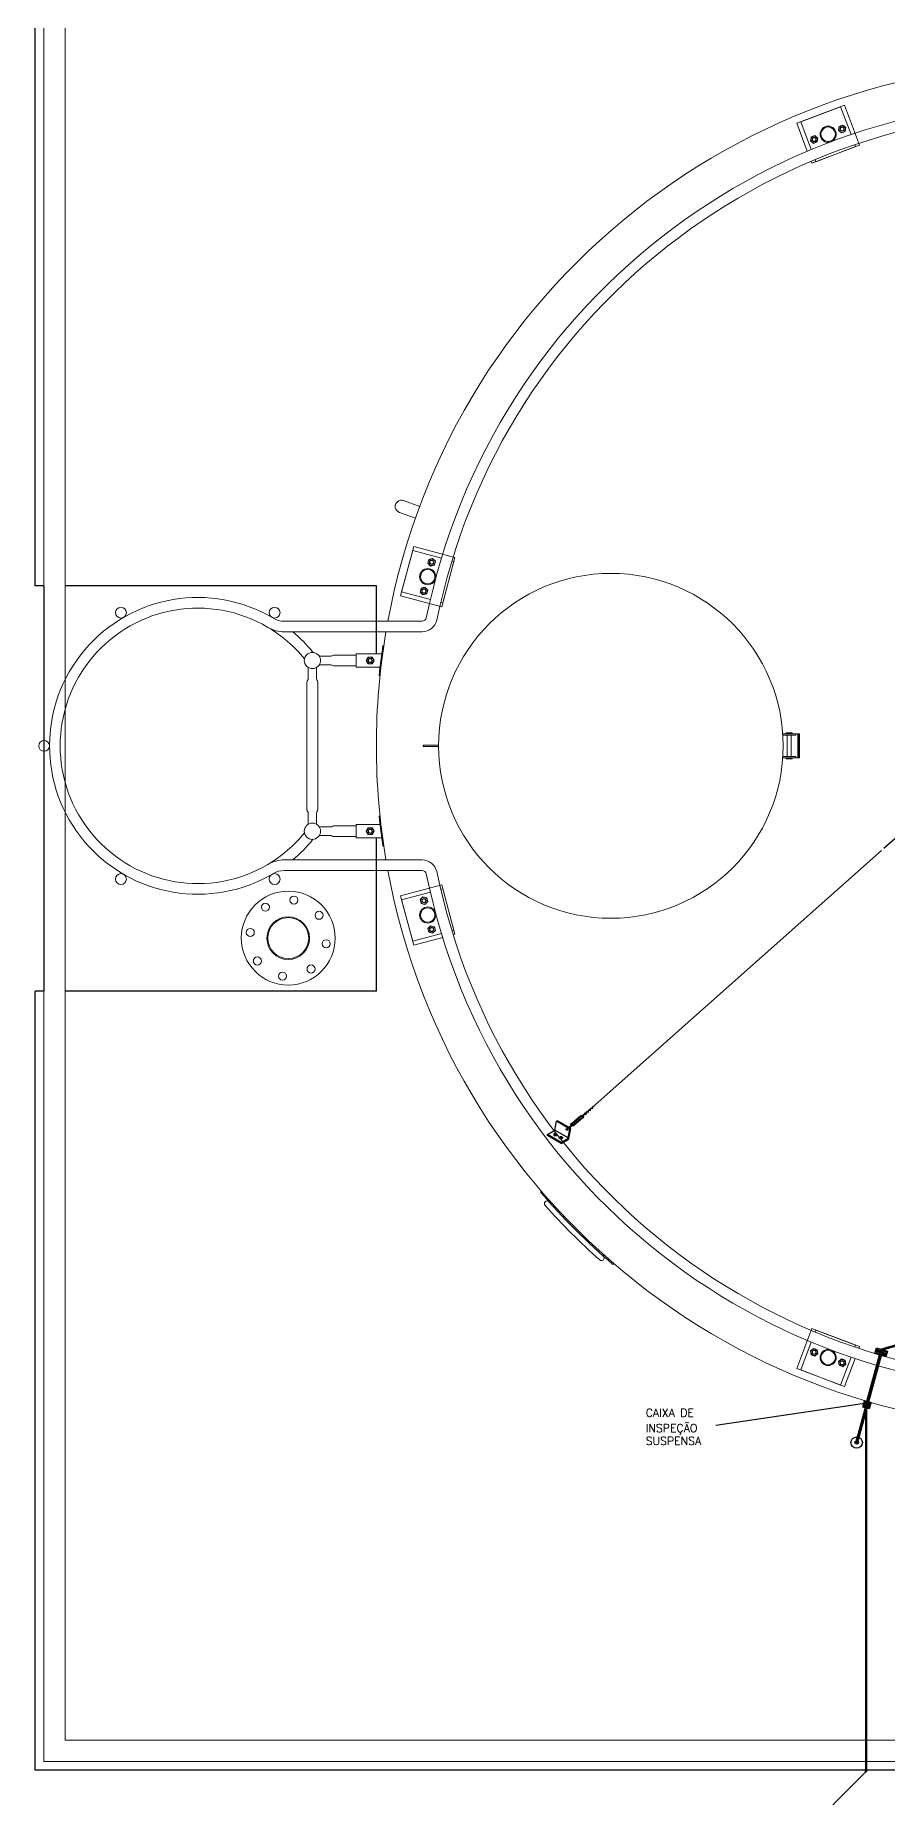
# Model space of a CAD drawing. Header units: millimetres. Extents: x 100 to 940, y 100 to 694.
# Drawn here: x 346.7 to 421.7, y 450.1 to 605 of the extents above; entities that cross this region are included whole.
import ezdxf

# ---------------------------------------------------------------- set-up
doc = ezdxf.new("R2010")
doc.units = ezdxf.units.MM
for name, color, linetype in [('15', 1, 'Continuous'), ('25', 2, 'Continuous'), ('VISTA', 122, 'Continuous')]:
    doc.layers.add(name, color=color, linetype=linetype)
for name, color, linetype, lineweight in [('EQUIP', 200, 'Continuous', 15), ('GURDA-CORPO-COR', 150, 'Continuous', 15), ('HATCH', 252, 'Continuous', 15), ('PEÇAS', 150, 'Continuous', 15)]:
    doc.layers.add(name, color=color, linetype=linetype, lineweight=lineweight)
doc.styles.add('25CL', font='ROMANS.shx', dxfattribs={"height": 2.5})
pattern_1 = [(45, (0, 307.841298), (-0.01122532015, 0.01122532015), [])]

msp = doc.modelspace()

# ---------------------------------------------------------------- hatches: boundary and pattern name
h = msp.add_hatch(color=2)
h.dxf.hatch_style = 1
h.paths.add_polyline_path([(467.735, 632.671, 1), (467.635, 632.671, 1)])
h.paths.add_polyline_path([(467.735, 632.671, -1), (467.635, 632.671), (467.635, 632.571), (467.735, 632.571)])
h.paths.add_polyline_path([(467.735, 632.571), (467.635, 632.571), (467.635, 631.821), (467.735, 631.821)])
h.paths.add_polyline_path([(400.236, 480.974), (405.945, 480.974), (405.945, 482.028), (400.236, 482.028)], flags=9)
h.paths.add_polyline_path([(400.144, 481.772), (405.669, 481.772), (405.669, 483.379), (400.144, 483.379)], flags=9)
h.paths.add_polyline_path([(400.236, 483.445), (405.476, 483.445), (405.476, 484.5), (400.236, 484.5)], flags=9)
h.paths.add_polyline_path([(473.409, 593.445), (479.118, 593.445), (479.118, 594.5), (473.409, 594.5)], flags=9)
h.paths.add_polyline_path([(473.317, 594.244), (478.842, 594.244), (478.842, 595.851), (473.317, 595.851)], flags=9)
h.paths.add_polyline_path([(473.409, 595.917), (478.649, 595.917), (478.649, 596.971), (473.409, 596.971)], flags=9)
h.paths.add_polyline_path([(424.974, 615.63), (448.769, 615.63), (448.769, 618.442), (424.974, 618.442)], flags=9)
h = msp.add_hatch()
h.set_pattern_fill('ANSI31', scale=0.005)
h.paths.add_polyline_path([(431.193, 492.417), (431.073, 492.537), (421.104, 489.553), (421.276, 489.501)])
h.paths.add_polyline_path([(431.547, 504.984), (431.427, 504.984), (431.427, 492.891), (431.547, 492.771)])
h.paths.add_polyline_path([(431.547, 524.716), (431.427, 524.716), (431.427, 505.484), (431.547, 505.484)])
h.paths.add_polyline_path([(431.547, 538.401), (431.521, 538.342), (431.427, 538.526), (431.427, 525.216), (431.547, 525.216)])
h = msp.add_hatch()
h.set_pattern_fill('ANSI31', color=0, scale=0.005)
h.set_pattern_definition(pattern_1)
h.paths.add_polyline_path([(420.896, 488.1, -0.0007924), (420.724, 488.15), (419.867, 484.99, 0.0003512), (419.948, 484.966), (419.996, 484.953), (419.996, 484.952, 0.0001895), (420.04, 484.939)])
h = msp.add_hatch()
h.set_pattern_fill('ANSI31', color=0, scale=0.005)
h.set_pattern_definition(pattern_1)
h.paths.add_polyline_path([(420.724, 488.15, 0.0007924), (420.896, 488.1), (421.145, 489.019), (421.054, 489.046, -0.0003814), (420.973, 489.07)])
h = msp.add_hatch()
h.set_pattern_fill('ANSI31', color=0, scale=0.005)
h.set_pattern_definition(pattern_1)
h.paths.add_polyline_path([(420.04, 484.939, -0.0001894), (419.996, 484.952), (419.155, 481.817, -0.0189071), (419.189, 481.802)])
h.paths.add_polyline_path([(419.996, 484.952, -0.0002084), (419.948, 484.966), (419.9, 484.979), (419.058, 481.845, -0.0501331), (419.155, 481.817)])
h.paths.add_polyline_path([(419.9, 484.98, -0.0001428), (419.867, 484.99), (419.016, 481.85, -0.0213707), (419.058, 481.845)])
h = msp.add_hatch(color=2)
h.dxf.hatch_style = 1
h.paths.add_polyline_path([(419.867, 484.989), (419.659, 485.046), (419.499, 484.468), (419.71, 484.409)])
h = msp.add_hatch(color=2)
h.dxf.hatch_style = 1
h.paths.add_polyline_path([(420.236, 484.883, -0.0008522), (420.04, 484.939), (419.883, 484.362), (420.077, 484.308)])
h = msp.add_hatch()
h.set_pattern_fill('ANSI31', color=0, scale=0.005)
h.set_pattern_definition(pattern_1)
h.paths.add_polyline_path([(418.92, 481.494, -0.3330566), (419.091, 481.44), (419.189, 481.802, 0.0189077), (419.155, 481.817), (419.058, 481.843), (419.058, 481.845, 0.0213707), (419.016, 481.85)])
h = msp.add_hatch()
h.set_pattern_fill('ANSI31', color=0, scale=0.005)
h.set_pattern_definition(pattern_1)
h.paths.add_polyline_path([(418.875, 481.353, 1), (419.064, 481.353, 1)])
h = msp.add_hatch()
h.set_pattern_fill('ANSI31', color=0, scale=0.005)
h.set_pattern_definition(pattern_1)
h.paths.add_polyline_path([(419.064, 481.353, -0.0662671), (419.061, 481.328), (419.091, 481.44, 0.3330565), (418.92, 481.494), (418.898, 481.415, -0.6924182)])
h = msp.add_hatch(color=2)
h.dxf.hatch_style = 1
h.paths.add_polyline_path([(419.838, 455.196), (419.738, 455.196), (419.738, 453.321), (419.838, 453.321)])
h = msp.add_hatch(color=2)
h.dxf.hatch_style = 1
h.paths.add_polyline_path([(419.738, 452.571), (419.838, 452.571), (419.838, 453.321), (419.738, 453.321)])
h = msp.add_hatch(color=2)
h.dxf.hatch_style = 1
h.paths.add_polyline_path([(419.738, 452.571), (419.738, 452.471, -1), (419.838, 452.471), (419.838, 452.571)])
h = msp.add_hatch(color=2)
h.dxf.hatch_style = 1
h.paths.add_polyline_path([(419.738, 452.471, 1), (419.838, 452.471, 1)])

# ---------------------------------------------------------------- linework, layer by layer
at = {"color": 8}
msp.add_line((347.481, 556.633), (347.481, 521.008), dxfattribs=at)
at = {"color": 2}
for p, q in [((430.567, 541.722), (421.349, 533.544)), ((421.163, 533.379), (395.179, 510.325)), ((421.104, 489.553), (431.073, 492.537)), ((431.194, 492.417), (421.276, 489.501)), ((421.112, 489.237), (420.632, 489.38)), ((420.632, 489.38), (421.591, 489.094)), ((421.14, 489.333), (420.661, 489.476)), ((420.661, 489.476), (421.619, 489.19)), ((421.276, 489.501), (421.104, 489.553)), ((419.867, 484.989), (420.973, 489.07)), ((420.04, 484.939), (421.145, 489.019)), ((419.058, 481.843), (419.9, 484.979)), ((419.155, 481.817), (419.996, 484.953)), ((419.905, 484.991), (419.991, 484.941)), ((419.735, 484.403), (419.738, 452.471)), ((419.838, 484.374), (419.838, 452.471)), ((419.058, 481.843), (419.155, 481.817))]:
    msp.add_line(p, q, dxfattribs=at)
at = {"color": 1}
for p, q in [((420.632, 489.38), (421.591, 489.094)), ((420.661, 489.476), (421.619, 489.19)), ((420.69, 489.575), (421.649, 489.289)), ((420.603, 489.282), (421.561, 488.996)), ((403.211, 435.83), (419.788, 452.421))]:
    msp.add_line(p, q, dxfattribs=at)
at = {"color": 2}
for points in [[(420.575, 489.189), (420.718, 489.668), (421.677, 489.382), (421.534, 488.903)], [(419.659, 485.046), (420.237, 484.886), (420.077, 484.308), (419.499, 484.468)]]:
    msp.add_lwpolyline(points, close=True, dxfattribs=at)
for centre, radius in [((418.969, 481.353), 0.5), ((418.969, 481.353), 0.15), ((418.969, 481.353), 0.0947), ((419.788, 452.471), 0.05)]:
    msp.add_circle(centre, radius, dxfattribs=at)
at = {"layer": '15', "color": 1}
msp.add_line((406.571, 482.874), (419.647, 484.818), dxfattribs=at)
at = {"layer": '25'}
for p, q in [((392.42, 508.794), (392.56, 509.583)), ((392.56, 509.583), (392.648, 509.634)), ((393.734, 508.905), (392.56, 509.583)), ((393.823, 508.956), (392.648, 509.634)), ((394.858, 510.057), (394.828, 510.038)), ((394.828, 510.038), (394.841, 510.049)), ((394.886, 510.057), (394.858, 510.057)), ((394.881, 510.03), (394.862, 510.007)), ((394.862, 510.007), (394.87, 510.014)), ((394.881, 510.03), (394.886, 510.057)), ((394.887, 510.088), (394.949, 510.14)), ((394.916, 510.053), (394.978, 510.105)), ((395.043, 510.189), (394.981, 510.137)), ((395.192, 510.315), (395.217, 510.451)), ((395.217, 510.451), (395.398, 510.382)), ((395.386, 510.593), (395.576, 510.538)), ((395.398, 510.382), (395.386, 510.593)), ((395.576, 510.538), (395.586, 510.75)), ((395.586, 510.75), (395.77, 510.696)), ((395.77, 510.696), (395.805, 510.928)), ((391.77, 508.429), (392.422, 508.805)), ((392.981, 507.73), (391.77, 508.429)), ((391.77, 508.339), (391.77, 508.429)), ((392.981, 507.64), (391.77, 508.339)), ((392.334, 508.45), (392.403, 508.5)), ((392.334, 508.45), (392.334, 508.376)), ((392.403, 508.381), (392.334, 508.45)), ((392.403, 508.307), (392.334, 508.376)), ((392.546, 508.5), (392.403, 508.5)), ((392.546, 508.381), (392.403, 508.381)), ((392.403, 508.381), (392.403, 508.307)), ((392.546, 508.307), (392.403, 508.307)), ((393.596, 508.127), (392.422, 508.805)), ((392.615, 508.45), (392.546, 508.5)), ((392.546, 508.381), (392.615, 508.45)), ((392.546, 508.381), (392.546, 508.307)), ((392.546, 508.307), (392.615, 508.376)), ((392.546, 508.307), (392.615, 508.376)), ((392.615, 508.45), (392.615, 508.376)), ((392.816, 508.172), (392.886, 508.222)), ((392.886, 508.103), (392.816, 508.172)), ((392.816, 508.172), (392.816, 508.098)), ((392.886, 508.029), (392.816, 508.098)), ((393.028, 508.222), (392.886, 508.222)), ((392.886, 508.103), (392.886, 508.029)), ((393.028, 508.103), (392.886, 508.103)), ((393.028, 508.029), (392.886, 508.029)), ((392.981, 507.73), (393.557, 508.062)), ((392.981, 507.64), (393.627, 508.013)), ((393.098, 508.172), (393.028, 508.222)), ((393.028, 508.103), (393.098, 508.172)), ((393.028, 508.103), (393.028, 508.029)), ((393.028, 508.029), (393.098, 508.098)), ((393.028, 508.029), (393.098, 508.098)), ((393.098, 508.172), (393.098, 508.098)), ((393.514, 508.925), (393.484, 508.907)), ((393.484, 508.907), (393.502, 508.921)), ((393.542, 508.926), (393.514, 508.925)), ((393.537, 508.898), (393.517, 508.875)), ((393.517, 508.875), (393.523, 508.88)), ((393.537, 508.898), (393.542, 508.926)), ((393.594, 508.116), (393.734, 508.905)), ((393.665, 508.067), (393.823, 508.956)), ((393.666, 509.06), (393.847, 509.213)), ((393.685, 509.016), (393.877, 509.178)), ((393.734, 508.905), (393.823, 508.956)), ((393.878, 509.208), (393.883, 509.236)), ((393.906, 509.209), (393.878, 509.208)), ((393.883, 509.236), (393.906, 509.262)), ((393.906, 509.262), (393.893, 509.251)), ((393.906, 509.209), (393.931, 509.224)), ((393.931, 509.224), (393.923, 509.216)), ((392.981, 507.64), (392.981, 507.73))]:
    msp.add_line(p, q, dxfattribs=at)
for points in [[(394.053, 509.177, -0.9999999), (393.877, 509.386), (394.711, 510.088, -1), (394.887, 509.879)], [(395.043, 510.189, -0.1387127), (395.033, 510.212, -0.1070784), (395.035, 510.243, -0.0803442), (395.049, 510.273, -0.0681271), (395.075, 510.302, -0.0681271), (395.108, 510.323, -0.0803442), (395.14, 510.332, -0.1070784), (395.172, 510.329, -0.1387127), (395.192, 510.315, -0.1387127), (395.202, 510.292, -0.1070784), (395.2, 510.261, -0.0803442), (395.186, 510.231, -0.0681271), (395.16, 510.202, -0.0681271), (395.127, 510.181, -0.0803442), (395.095, 510.172, -0.1070784), (395.063, 510.176, -0.1387127)]]:
    msp.add_lwpolyline(points, format="xyb", close=True, dxfattribs=at)
for points in [[(393.894, 509.249, -0.3392733), (393.915, 509.342), (394.748, 510.043, -0.3392733), (394.843, 510.048)], [(394.87, 510.016, -0.3378061), (394.849, 509.924), (394.015, 509.222, -1.3535855)], [(393.554, 508.805, -0.1531379), (393.538, 508.794, -0.106889), (393.511, 508.791, -0.0739423), (393.482, 508.798, -0.0605228), (393.451, 508.816, -0.0605228), (393.425, 508.84, -0.0739423), (393.41, 508.865, -0.106889), (393.405, 508.892, -0.1531379), (393.412, 508.911, -0.1531379), (393.427, 508.922, -0.106889), (393.455, 508.925, -0.0462038), (393.473, 508.922, -0.0605228)], [(393.51, 508.903, -0.0079902), (393.514, 508.9, -0.0605228), (393.54, 508.876, -0.0739423), (393.555, 508.851, -0.106889), (393.56, 508.824, -0.1531379), (393.554, 508.805, -0.1531379)], [(394.015, 509.222, -0.3378061), (393.921, 509.218)]]:
    msp.add_lwpolyline(points, format="xyb", dxfattribs=at)
for centre, radius, start, end in [((394.844, 510.022), 0.0229, 133.88259, 317.79391), ((394.963, 510.123), 0.0228, 309.78253, 130.40942), ((393.5, 508.89), 0.0229, 133.88259, 317.79391), ((393.518, 508.13), 0.0781, 300, 349.93557), ((393.588, 508.08), 0.0781, 300, 349.93557), ((393.92, 509.244), 0.0229, 302.39804, 126.30936)]:
    msp.add_arc(centre, radius, start, end, dxfattribs=at)
at = {"layer": 'EQUIP', "ltscale": 25.4}
for p, q in [((417.364, 596.654), (417.42, 596.996)), ((417.631, 596.435), (417.364, 596.654)), ((417.42, 596.996), (417.744, 597.118)), ((417.956, 596.557), (417.631, 596.435)), ((417.744, 597.118), (418.012, 596.899)), ((418.012, 596.899), (417.956, 596.557)), ((414.907, 595.728), (414.964, 596.07)), ((415.175, 595.508), (414.907, 595.728)), ((414.964, 596.07), (415.288, 596.192)), ((415.499, 595.631), (415.175, 595.508)), ((415.288, 596.192), (415.556, 595.972)), ((415.556, 595.972), (415.499, 595.631)), ((381.255, 558.615), (381.345, 558.95)), ((381.5, 558.37), (381.255, 558.615)), ((381.345, 558.95), (381.679, 559.04)), ((381.835, 558.46), (381.5, 558.37)), ((381.679, 559.04), (381.924, 558.795)), ((381.924, 558.795), (381.835, 558.46)), ((380.576, 556.08), (380.665, 556.414)), ((380.821, 555.835), (380.576, 556.08)), ((380.665, 556.414), (381, 556.504)), ((381, 556.504), (381.245, 556.259)), ((381.245, 556.259), (381.155, 555.924)), ((381.155, 555.924), (380.821, 555.835)), ((374.952, 550.666), (377.217, 550.666)), ((374.952, 550.666), (374.952, 549.476)), ((375.843, 550.071), (376.017, 550.371)), ((376.017, 549.771), (375.843, 550.071)), ((376.017, 550.371), (376.363, 550.371)), ((376.363, 549.771), (376.017, 549.771)), ((376.363, 550.371), (376.536, 550.071)), ((376.536, 550.071), (376.363, 549.771)), ((374.952, 549.476), (377.043, 549.476)), ((374.952, 535.666), (377.043, 535.666)), ((374.952, 534.476), (374.952, 535.666)), ((374.952, 534.476), (377.217, 534.476)), ((376.017, 535.371), (375.843, 535.071)), ((375.843, 535.071), (376.017, 534.771)), ((376.363, 535.371), (376.017, 535.371)), ((376.017, 534.771), (376.363, 534.771)), ((376.536, 535.071), (376.363, 535.371)), ((376.363, 534.771), (376.536, 535.071)), ((380.576, 529.062), (380.821, 529.307)), ((380.665, 528.727), (380.576, 529.062)), ((381, 528.638), (380.665, 528.727)), ((380.821, 529.307), (381.155, 529.217)), ((381.245, 528.883), (381, 528.638)), ((381.155, 529.217), (381.245, 528.883)), ((381.255, 526.527), (381.5, 526.771)), ((381.5, 526.771), (381.835, 526.682)), ((381.835, 526.682), (381.924, 526.347)), ((381.345, 526.192), (381.255, 526.527)), ((381.679, 526.102), (381.345, 526.192)), ((381.924, 526.347), (381.679, 526.102)), ((414.907, 489.414), (415.175, 489.633)), ((414.964, 489.072), (414.907, 489.414)), ((415.175, 489.633), (415.499, 489.511)), ((415.499, 489.511), (415.556, 489.169)), ((415.288, 488.95), (414.964, 489.072)), ((415.556, 489.169), (415.288, 488.95)), ((417.364, 488.487), (417.631, 488.707)), ((417.42, 488.146), (417.364, 488.487)), ((417.744, 488.023), (417.42, 488.146)), ((417.631, 488.707), (417.956, 488.585)), ((418.012, 488.243), (417.744, 488.023)), ((417.956, 488.585), (418.012, 488.243))]:
    msp.add_line(p, q, dxfattribs=at)
at = {"layer": 'EQUIP'}
for p, q in [((379.129, 564.123), (380.541, 563.609)), ((378.752, 563.087), (380.164, 562.573)), ((412.471, 543.621), (413.613, 543.621)), ((412.769, 543.715), (413.294, 543.715)), ((412.769, 543.715), (412.769, 543.64)), ((412.769, 543.64), (413.294, 543.64)), ((412.844, 543.64), (412.844, 543.621)), ((413.219, 543.64), (413.219, 543.621)), ((413.294, 543.715), (413.294, 543.64)), ((413.613, 543.508), (413.613, 543.621)), ((413.613, 543.508), (413.613, 543.621)), ((413.613, 543.621), (413.935, 543.621)), ((413.785, 543.621), (413.785, 541.521)), ((413.935, 543.621), (413.935, 541.521)), ((381.419, 542.515), (382.207, 542.515)), ((412.478, 543.508), (413.613, 543.508)), ((412.844, 543.508), (412.844, 541.633)), ((413.219, 543.508), (413.219, 541.633)), ((412.471, 541.521), (413.613, 541.521)), ((412.478, 541.633), (413.613, 541.633)), ((412.769, 541.427), (412.769, 541.502)), ((413.294, 541.502), (412.769, 541.502)), ((413.294, 541.427), (412.769, 541.427)), ((412.844, 541.521), (412.844, 541.502)), ((413.219, 541.521), (413.219, 541.502)), ((413.294, 541.427), (413.294, 541.502)), ((413.613, 541.521), (413.613, 541.633)), ((413.613, 541.521), (413.613, 541.633)), ((413.613, 541.521), (413.935, 541.521)), ((391.906, 502.519), (391.989, 502.594)), ((396.678, 497.746), (396.753, 497.83))]:
    msp.add_line(p, q, dxfattribs=at)
for points in [[(414.622, 594.811), (413.693, 597.274), (417.903, 598.862), (419.227, 595.353)], [(414.968, 594.956), (414.044, 597.406), (417.552, 598.73), (418.476, 596.28)], [(419.227, 595.353), (415.016, 593.765), (414.958, 593.919)], [(418.813, 595.388), (418.876, 595.221), (415.367, 593.897), (415.304, 594.064)], [(382.479, 554.779), (378.856, 555.749), (380.021, 560.096), (383.643, 559.125)], [(381.483, 555.434), (378.954, 556.111), (379.924, 559.734), (382.453, 559.056)], [(383.643, 559.125), (382.479, 554.779), (382.479, 554.779)], [(383.374, 558.809), (383.546, 558.763), (382.576, 555.141), (382.403, 555.187)], [(382.207, 542.627), (380.856, 542.627), (380.856, 542.515), (382.207, 542.515)], [(382.564, 525.727), (380.021, 525.046), (378.856, 529.393), (382.479, 530.363)], [(382.453, 526.086), (379.924, 525.408), (378.954, 529.03), (381.483, 529.708)], [(382.403, 529.955), (382.576, 530.001), (383.546, 526.379), (383.374, 526.333)], [(382.479, 530.363), (383.643, 526.017), (383.484, 525.974)], [(418.832, 488.743), (417.903, 486.28), (413.693, 487.868), (415.016, 491.377)], [(415.016, 491.377), (419.227, 489.789), (419.168, 489.635)], [(415.304, 491.077), (415.367, 491.244), (418.876, 489.921), (418.813, 489.754)], [(418.476, 488.862), (417.552, 486.412), (414.044, 487.736), (414.968, 490.186)]]:
    msp.add_lwpolyline(points, dxfattribs=at)
at = {"layer": 'EQUIP', "ltscale": 25.4}
for points in [[(380.758, 553.525), (368.633, 553.525, -0.13457), (367.677, 553.787, 1.7552145), (367.677, 531.355, -0.13457), (368.633, 531.617), (380.759, 531.617)], [(380.759, 532.554), (368.633, 532.554, 0.13457), (367.199, 532.161, -1.7552145), (367.199, 552.981, 0.13457), (368.633, 552.588), (380.758, 552.588)], [(381.406, 555.066), (381.124, 553.818, -0.3505536), (380.758, 553.525)], [(382.312, 554.823), (382.039, 553.611, -0.3505536), (380.758, 552.588)], [(374.952, 550.547), (372.997, 550.547, 0.1316525), (372.903, 550.522), (372.815, 550.471, -0.1316525), (372.721, 550.446), (371.712, 550.446)], [(370.731, 535.677), (370.731, 536.686, 0.1316525), (370.706, 536.779), (370.655, 536.868, -0.1316525), (370.63, 536.962), (370.63, 548.18, -0.1316525), (370.655, 548.274), (370.706, 548.362, 0.1316525), (370.731, 548.456), (370.731, 549.465)], [(371.481, 549.465), (371.481, 548.456, 0.1316525), (371.507, 548.362), (371.558, 548.274, -0.1316525), (371.583, 548.18), (371.583, 536.962, -0.1316525), (371.558, 536.868), (371.507, 536.779, 0.1316525), (371.481, 536.686), (371.481, 535.677)], [(371.712, 549.696), (372.721, 549.696, -0.1316525), (372.815, 549.671), (372.903, 549.62, 0.1316525), (372.997, 549.595), (374.952, 549.595)], [(371.712, 535.446), (372.721, 535.446, 0.1316525), (372.815, 535.471), (372.903, 535.522, -0.1316525), (372.997, 535.547), (374.952, 535.547)], [(374.952, 534.595), (372.997, 534.595, -0.1316525), (372.903, 534.62), (372.815, 534.671, 0.1316525), (372.721, 534.696), (371.712, 534.696)], [(382.312, 530.319), (382.039, 531.531, 0.3505536), (380.758, 532.554)], [(381.406, 530.076), (381.124, 531.324, 0.3505536), (380.758, 531.617)]]:
    msp.add_lwpolyline(points, format="xyb", dxfattribs=at)
at = {"layer": 'EQUIP'}
for points in [[(377.051, 548.751), (376.976, 548.758, -0.0110114), (377.306, 551.383), (377.381, 551.372)], [(377.051, 536.391), (376.976, 536.383, 0.0110114), (377.306, 533.758), (377.381, 533.769)], [(391.248, 503.44), (391.162, 503.367, 0.0374824), (397.526, 497.003), (397.6, 497.088)], [(391.906, 502.519, 1), (391.576, 502.19, 0.0279865), (396.369, 497.399, 1), (396.678, 497.746)]]:
    msp.add_lwpolyline(points, format="xyb", dxfattribs=at)
for centre, radius in [((416.46, 596.313), 0.712), ((416.46, 596.313), 0.637), ((381.25, 557.437), 0.712), ((381.25, 557.437), 0.637), ((397.356, 542.571), 15.15), ((381.25, 527.705), 0.712), ((381.25, 527.705), 0.637), ((368.981, 525.679), 1.875), ((368.981, 525.679), 1.8), ((416.46, 488.828), 0.712), ((416.46, 488.828), 0.637)]:
    msp.add_circle(centre, radius, dxfattribs=at)
at = {"layer": 'EQUIP', "ltscale": 25.4}
for centre, radius in [((417.688, 596.777), 0.3), ((417.688, 596.777), 0.187), ((417.688, 596.777), 0.157), ((415.232, 595.85), 0.3), ((415.232, 595.85), 0.187), ((415.232, 595.85), 0.157), ((381.59, 558.705), 0.3), ((381.59, 558.705), 0.187), ((381.59, 558.705), 0.157), ((380.91, 556.169), 0.3), ((380.91, 556.169), 0.187), ((380.91, 556.169), 0.157), ((354.271, 554.275), 0.476), ((367.786, 554.275), 0.476), ((371.106, 550.071), 0.713), ((376.19, 550.071), 0.3), ((376.19, 550.071), 0.187), ((376.19, 550.071), 0.157), ((347.513, 542.571), 0.476), ((371.106, 535.071), 0.713), ((376.19, 535.071), 0.3), ((376.19, 535.071), 0.187), ((376.19, 535.071), 0.157), ((354.271, 530.867), 0.476), ((367.786, 530.867), 0.476), ((380.91, 528.972), 0.3), ((380.91, 528.972), 0.187), ((380.91, 528.972), 0.157), ((381.59, 526.437), 0.3), ((381.59, 526.437), 0.187), ((381.59, 526.437), 0.157), ((415.232, 489.292), 0.3), ((415.232, 489.292), 0.187), ((415.232, 489.292), 0.157), ((417.688, 488.365), 0.3), ((417.688, 488.365), 0.187), ((417.688, 488.365), 0.157)]:
    msp.add_circle(centre, radius, dxfattribs=at)
at = {"layer": 'EQUIP'}
for centre, radius, start, end in [((436.731, 542.571), 60, 190.51962, 169.48038), ((436.731, 542.571), 56.726, 192.72681, 167.27319), ((436.731, 542.571), 55.774, 192.68797, 167.31203), ((378.941, 563.605), 0.551, 70, 250), ((436.731, 542.571), 60, 170.38963, 189.61037)]:
    msp.add_arc(centre, radius, start, end, dxfattribs=at)
at = {"layer": 'EQUIP', "ltscale": 25.4}
for radius, start, end in [(12.101, 39.18015, 59.34301), (13.039, 39.02903, 50.19572), (12.101, 300.65699, 320.81985), (13.039, 309.80428, 320.97097)]:
    msp.add_arc((361.028, 542.571), radius, start, end, dxfattribs=at)
at = {"layer": 'GURDA-CORPO-COR'}
for points in [[(347.481, 557.383), (347.481, 631.821), (525.981, 631.821), (525.981, 453.321), (347.481, 453.321), (347.481, 557.383)], [(349.356, 557.383), (349.356, 629.946), (524.106, 629.946), (524.106, 455.196), (349.356, 455.196), (349.356, 557.383)]]:
    msp.add_lwpolyline(points, dxfattribs=at)
at = {"layer": 'HATCH'}
for p, q in [((413.787, 543.621), (413.787, 541.521)), ((413.789, 543.621), (413.789, 541.521)), ((413.794, 543.621), (413.794, 541.521)), ((413.819, 543.621), (413.819, 541.521)), ((413.862, 543.621), (413.862, 541.521)), ((413.909, 543.621), (413.909, 541.521)), ((413.924, 543.621), (413.924, 541.521)), ((413.931, 543.621), (413.931, 541.521))]:
    msp.add_line(p, q, dxfattribs=at)
at = {"layer": 'PEÇAS'}
for centre, radius in [((368.981, 525.679), 4.125), ((366.973, 528.392), 0.356), ((369.479, 529.017), 0.356), ((365.643, 526.178), 0.356), ((371.694, 527.686), 0.356), ((372.319, 525.18), 0.356), ((366.268, 523.671), 0.356), ((368.482, 522.341), 0.356), ((370.988, 522.966), 0.356)]:
    msp.add_circle(centre, radius, dxfattribs=at)
at = {"layer": 'VISTA'}
for p, q in [((347.481, 556.633), (346.731, 556.633)), ((376.731, 556.633), (349.356, 556.633)), ((376.731, 550.666), (376.731, 556.633)), ((376.731, 521.008), (376.731, 534.476)), ((347.481, 521.008), (346.731, 521.008)), ((376.731, 521.008), (349.356, 521.008))]:
    msp.add_line(p, q, dxfattribs=at)
msp.add_lwpolyline([(346.731, 556.633), (346.731, 632.571), (526.731, 632.571), (526.731, 452.571), (346.731, 452.571), (346.731, 521.008)], dxfattribs=at)

# ---------------------------------------------------------------- texts
at = {"layer": '25', "style": '25CL'}
for s, p in [('CAIXA DE', (400.412, 483.621)), ('SUSPENSA', (400.412, 481.149)), ('INSPEÇÃO', (400.412, 482.274))]:
    msp.add_text(s, height=0.7031, dxfattribs=at).set_placement(p)

doc.saveas('drawing.dxf')
